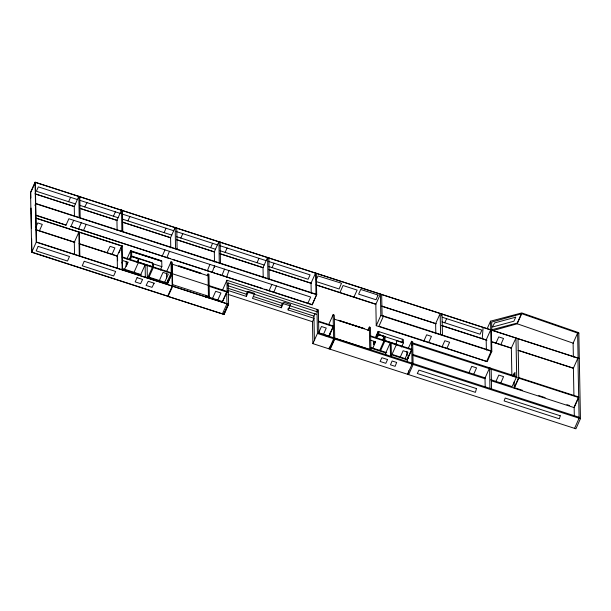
<?xml version="1.0" encoding="UTF-8"?>
<svg xmlns="http://www.w3.org/2000/svg" width="611" height="611" viewBox="0 0 611 611"><rect width="100%" height="100%" fill="white"/><g stroke="black" fill="none" stroke-linecap="round" stroke-linejoin="round"><path stroke-width="0.92" d="M482.224 338.769L483.11 327.458M212.177 272.468L214.484 265.9M226.62 277.142L228.942 270.581M273.774 292.409L276.378 285.94M221.892 275.607L224.497 269.145M207.305 270.887L209.917 264.426M166.811 257.773L169.461 251.32M323.479 334.377L326.259 328.061L321.47 326.511L318.652 332.812L328.817 336.103L333.346 325.991L333.125 314.696L334.278 315.07L334.744 339.128L330.223 349.24L330.161 346.384M372.84 348.148L375.612 341.832L370.831 340.281M405.116 358.596L407.896 352.28L403.107 350.737L400.289 357.038M428.662 342.672L431.435 336.363L426.654 334.813L423.835 341.114M446.84 348.56L449.612 342.244L444.831 340.701L442.013 346.995M473.769 374.199L476.549 367.883L471.761 366.34L468.943 372.641M500.76 344.772L503.533 338.456L498.752 336.905L495.933 343.206M500.799 382.952L503.579 376.636L498.79 375.093L495.972 381.394M375.223 341.328L373.733 344.688L373.672 341.358L374.306 341.564M376.712 337.975L378.194 334.622L378.133 331.376L403.344 339.548L403.405 342.893L401.549 347.056M382.631 339.892L384.12 336.539L378.194 334.622M579.281 358.451L35.087 182.2L30.55 192.343L31.711 252.305L224.069 314.512L228.598 304.385L228.178 283.008L317.491 311.923L317.445 309.556L226.918 280.243L222.396 290.355M579.281 358.596L35.285 182.353L30.749 192.496L30.855 198.002M34.949 205.403L35.705 203.707L316.681 294.693L312.145 304.836L70.807 226.429L73.9 227.429M35.644 227.72L37.79 222.931L42.289 224.39L39.432 230.775M31.711 252.305L36.248 242.17L35.087 182.2M68.608 201.706L70.571 197.33M74.458 216.676L74.259 206.495L78.834 196.268L79.804 196.589L80.178 217.852M35.637 215.301L66.026 225.138L68.883 218.753L310.655 297.045L307.799 303.43M70.815 226.689L73.671 220.304M79.209 217.539L78.834 196.268M78.445 229.163L81.301 222.771M79.842 256.101L79.384 232.363L78.834 232.188L74.321 242.292L74.557 254.634M83.34 230.744L86.197 224.359M113.425 216.218L115.38 211.841M122.803 231.653L122.444 210.352L121.528 210.054L116.938 220.319L117.129 230.492M121.879 231.355L121.528 210.054M112.05 254.291L114.906 247.906L110.079 246.34L107.047 252.671M127.913 220.915L129.876 216.531M119.03 252.71L120.161 250.182M120.917 248.494L122.162 245.95L35.98 218.043L35.705 203.707M121.031 248.708L122.162 245.95M121.887 262.967L122.948 260.599L127.752 262.157L124.575 269.252M126.889 259.026L130.647 250.617L131.586 250.922L131.709 256.437L130.196 259.805M122.513 269.894L122.047 245.966M131.594 251.068L161.739 260.805L161.854 266.648L160.342 270.024M131.602 251.549L160.945 260.966L131.609 251.526M128.127 262.157L126.24 266.358L126.149 261.645M129.249 259.637L130.754 256.269L130.647 250.617M136.971 262.134L138.476 258.774L130.754 256.269M134.03 272.315L138.544 262.226L138.476 258.774M147.335 277.936L147.144 265.441L145.135 264.792L140.568 275.011L122.131 269.039M164.099 232.631L166.062 228.247M145.334 277.287L145.135 264.792M152.544 263.211L131.709 256.437M152.551 263.669L161.854 266.648M149.008 277.165L153.529 267.053L153.468 263.937M162.144 256.261L165.001 249.876M170.775 247.867L170.576 237.687L175.197 227.368L176.762 227.872L177.091 249.235M160.914 260.538L160.922 261.019M159.364 280.518L162.992 272.414L168.3 274.133L164.68 282.236M175.525 248.73L175.197 227.368M180.833 238.046L182.796 233.669M166.498 271.926L171.027 261.806L172.18 262.18L172.669 286.322L168.117 296.251M171.027 261.806L171.24 272.773L166.711 282.893L148.099 276.867L152.62 266.755L152.536 262.89L131.686 256.139M167.399 283.695L171.943 273.545L172.187 286.169L167.643 296.327L221.541 313.55M167.918 282.901L172.065 273.629L171.882 264.074L208.046 275.782M210.635 247.699L212.597 243.315M214.514 262.027L214.324 251.847L218.937 241.521L220.143 241.91L220.472 263.28M207.266 275.668L208.023 273.98L208.954 274.278L209.413 298.015L205.533 295.281L205.563 296.992L209.382 296.549L172.63 284.627L172.661 286.338M219.265 262.89L218.937 241.521M225.131 252.389L227.086 248.013M208.473 297.733L208.023 273.98M212.544 298.321L215.683 291.302L220.93 293.005L217.791 300.016M222.19 302.147L226.719 292.035L226.948 303.85L222.419 313.833L223.786 314.505L228.315 304.133L36.446 242.002L35.98 218.264L122.169 246.172M226.918 280.243L227.139 291.462L222.61 301.574L209.031 297.183M223.779 314.275L227.926 304.996M257.017 262.722L258.98 258.338M227.819 290.408L246.378 296.419L246.332 294.227L247.478 291.668M246.378 296.419L248.608 291.424L254.718 293.402L252.48 298.397L281.381 307.753L283.84 302.269L290.592 304.454L288.14 309.937L313.978 318.308L312.465 321.699L312.885 343.634L575.913 428.8L580.45 418.657L578.816 332.705L521.763 312.931L490.541 321.18L487.15 328.756M263.219 277.799L263.02 267.618L267.603 257.376L268.863 257.781L269.23 279.067M272.071 267.595L274.034 263.211M267.969 278.662L267.603 257.376M268.993 290.867L271.849 284.474M281.381 307.753L281.343 305.561L282.481 303.01M311.228 293.349L311.03 283.168L315.589 272.98L315.979 294.212M316.261 273.254L316.681 294.693M312.145 304.836L316.689 294.387L35.698 203.448L35.285 182.353M314.405 340.235L313.939 316.116L315.077 313.565M316.949 309.395L318.377 309.785L318.827 332.949L579.083 417.26M312.885 343.634L317.437 333.453L316.972 309.334M339.93 292.524L343.054 285.536L357.13 290.095L353.937 297.061M328.603 324.815L333.125 314.696M328.886 336.714L333.415 326.595L318.583 321.791M333.415 326.595L333.652 338.769L329.123 348.889L329.108 347.926L330.2 348.285L334.713 338.189L370.908 349.912L370.472 327.42L369.342 327.053L367.837 330.414M376.254 325.701L375.834 304.324L380.409 294.097L380.821 315.482L376.254 325.701L487.234 361.643L491.802 351.432L491.381 329.894M381.654 294.601L382.104 315.551L491.168 350.867M375.528 337.196L378.133 331.376M376.361 336.524L377.476 334.034M377.904 336.294L378.644 334.637L378.583 331.544M379.729 350.378L384.197 340.396L384.12 336.539M380.592 350.653L385.052 340.686L384.976 336.44L378.843 334.454L378.789 331.59M385.793 354.724L385.755 352.929L390.23 342.939L390.49 356.366M403.405 342.893L396.424 340.632L396.493 344.39L392.033 354.357L407.063 359.23L411.707 349.248L411.554 341.289L412.662 341.648L413.112 364.599L408.622 374.635L408.553 370.846M412.692 342.939L516.707 376.605L512.087 386.61L490.648 379.668M411.959 345.521L412.715 343.833L578.663 397.555L574.157 407.613L491.084 380.714M435.819 333.743L435.628 323.677L440.172 313.519L440.577 334.561M441.264 315.841L442.036 314.123L442.44 335.164M490.755 329.688L486.188 339.899L486.387 350.111M491.565 388.886L491.16 368.464L489.556 367.944L485.012 378.094L485.187 387.229M521.389 313.771L517.25 323.028L491.534 329.825M492.611 330.673L517.204 323.784L521.725 313.687L578.777 333.461L577.624 333.094L573.11 343.183L573.378 357.076M489.946 388.39L489.556 367.944M522.42 390.276L514.248 387.634L518.747 377.567L578.648 396.967L574.149 407.025L574.325 416.099M574.561 428.364L579.113 418.184M407.27 361.674L407.232 359.887L411.768 349.874L370.625 336.546M411.768 349.874L412.051 364.255L407.514 374.268L407.491 373.313L408.606 373.672M227.445 284.611L228.178 283.008M178.794 266.312L178.802 265.77L200.943 273.14L200.95 273.636L178.817 266.266M511.865 375.131L511.346 348.026L515.188 339.693M513.064 376.407L514.936 372.343L514.997 375.368M408.072 348.774L411.554 341.289M316.238 279.785L318.048 275.928L341.518 283.229L339.097 288.965L316.422 281.625M444.716 322.768L446.664 318.675M84.723 206.923L87.006 202.646M521.725 313.687L491.664 322.104L491.817 330.146M442.288 317.254L481.85 330.093L480.078 334.217L442.036 321.898M77.376 199.53L38.325 186.89L36.37 191.266L75.413 203.914M80.079 200.408L120.818 213.598M122.628 214.186L173.692 230.721M176.098 231.5L217.432 244.881M219.479 245.546L266.136 260.653M268.229 261.332L310.067 274.881L308.112 279.265L268.756 266.518M79.72 205.304L117.954 217.684M122.483 219.15L171.737 235.105M176.648 236.694L215.477 249.265M220.059 250.747L264.181 265.037M35.01 193.786L74.259 206.495M79.774 208.282L117.007 220.334M122.452 222.099L170.576 237.687M176.632 239.642L214.324 251.847M220.006 253.687L263.02 267.618M268.779 269.482L311.03 283.168M316.131 284.818L375.673 304.095M382.012 306.149L436.369 323.754M441.799 325.51L486.814 340.106M492.603 341.961L511.346 348.026M518.876 350.47L573.592 368.189M35.285 193.962L74.259 206.587M79.766 208.366L116.938 220.403M122.322 222.152L170.584 237.778M176.632 239.741L214.324 251.938M220.006 253.779L263.028 267.71M268.779 269.573L311.037 283.26M316.246 285.024L375.834 304.324M381.623 306.195L435.628 323.677M441.967 325.732L486.822 340.258M491.786 341.87L511.346 348.201M518.036 350.37L573.401 368.296M121.933 231.233L122.857 231.531M175.601 248.555L177.175 249.059M219.349 262.707L220.548 263.097M380.821 315.482L491.802 351.432M36.523 215.324L66.026 225.138M74.672 227.682L75.642 227.995M76.551 228.285L170.095 258.583M172.562 259.377L214.728 273.033M215.935 273.423L262.539 288.514M264.693 289.209L312.137 304.576M379.843 326.518L436.033 344.711M436.651 344.917L437.896 345.322M438.797 345.612L486.608 361.437L491.175 351.226L490.541 321.18M334.347 319.171L369.411 330.528M227.979 285.711L316.391 314.337M378.644 334.637L402.351 342.282M227.781 288.216L246.332 294.227M253.344 296.495L281.343 305.561M288.988 308.036L313.939 316.116M370.61 335.935L411.707 349.248M385.052 340.686L396.493 344.39M122.261 256.918L171.24 272.773M138.544 262.226L153.529 267.053M122.269 257.498L227.139 291.462M35.835 229.606L74.595 242.162M79.102 243.621L117.625 256.093M318.575 321.203L333.346 325.991M35.912 229.851L74.863 242.468M79.369 243.926L117.633 256.315M209.176 286.353L228.369 292.554M228.186 294.41L312.465 321.699M412.738 354.433L485.317 377.942M538.757 395.561L545.104 397.624M566.886 404.673L569.612 405.559M412.738 355.342L485.019 378.751M370.426 347.361L386.755 352.646M370.594 348.026L385.755 352.929M391.155 354.678L407.232 359.887M122.177 268.473L141.065 274.591M147.007 277.096L167.88 283.855M145.38 277.188L147.381 277.837M325.396 335.584L328.015 336.432M36.248 242.17L228.598 304.385M317.437 333.453L580.45 418.657M333.652 338.769L334.744 339.128M412.051 364.255L413.112 364.599M166.75 295.808L31.909 252.144L31.65 238.848M517.204 323.784L573.37 343.252M577.624 333.094L578.105 358.099M579.098 418.214L577.937 358.015L573.393 368.166L573.928 395.691M578.648 396.967L578.663 397.555M517.991 338.677L518.754 378.171L514.263 388.214L514.141 381.959M515.959 338.02L516.707 376.605M513.973 373.458L514.027 376.292M408.255 355.762L408.308 358.588M406.911 351.272L406.995 355.694M402.29 339.212L402.336 342.29M391.155 343.237L391.414 356.664M383.509 316.009L378.935 326.228M374.131 341.511L374.192 344.596M369.342 327.053L369.777 349.545M329.909 333.064L329.94 334.965M288.109 308.479L288.14 309.937M224.038 312.695L224.069 314.512M214.591 265.693L214.621 267.534M167.475 280.273L167.544 283.748M166.536 273.751L166.627 278.326M122.177 269.787L121.711 245.859L117.19 255.978L117.427 268.512M117.518 256.085L117.61 260.76M78.834 232.188L79.3 255.925M31.054 208.084L31.161 213.59M31.169 213.85L31.444 228.186M476.481 388.588L475.427 392.338L417.275 373.504L418.97 370.129L476.481 388.588M560.249 415.778L559.363 418.825L504.128 400.938L505.198 398.051L560.249 415.778M396.661 362.438L395.118 366.333L390.467 364.828L392.109 360.986L396.661 362.438M378.049 295.06L376.048 299.764L358.619 294.12L360.711 289.446L378.049 295.06M38.18 246.37L36.164 250.884L67.485 261.027L69.501 256.513L38.18 246.37M84.234 261.287L82.218 265.793L113.638 275.966L115.655 271.46L84.234 261.287M137.085 277.669L135.176 281.892L140.599 283.649L142.6 279.456L137.085 277.669M515.722 317.193L513.92 321.203L492.42 327.038L494.566 322.929L515.722 317.193M387.557 359.535L385.816 363.324L380.103 361.468L381.867 357.725L387.557 359.535M154.155 283.199L152.017 287.346L146.098 285.429L148.267 281.289L154.155 283.199M364.255 328.611L338.639 320.317L364.255 328.611"/></g></svg>
